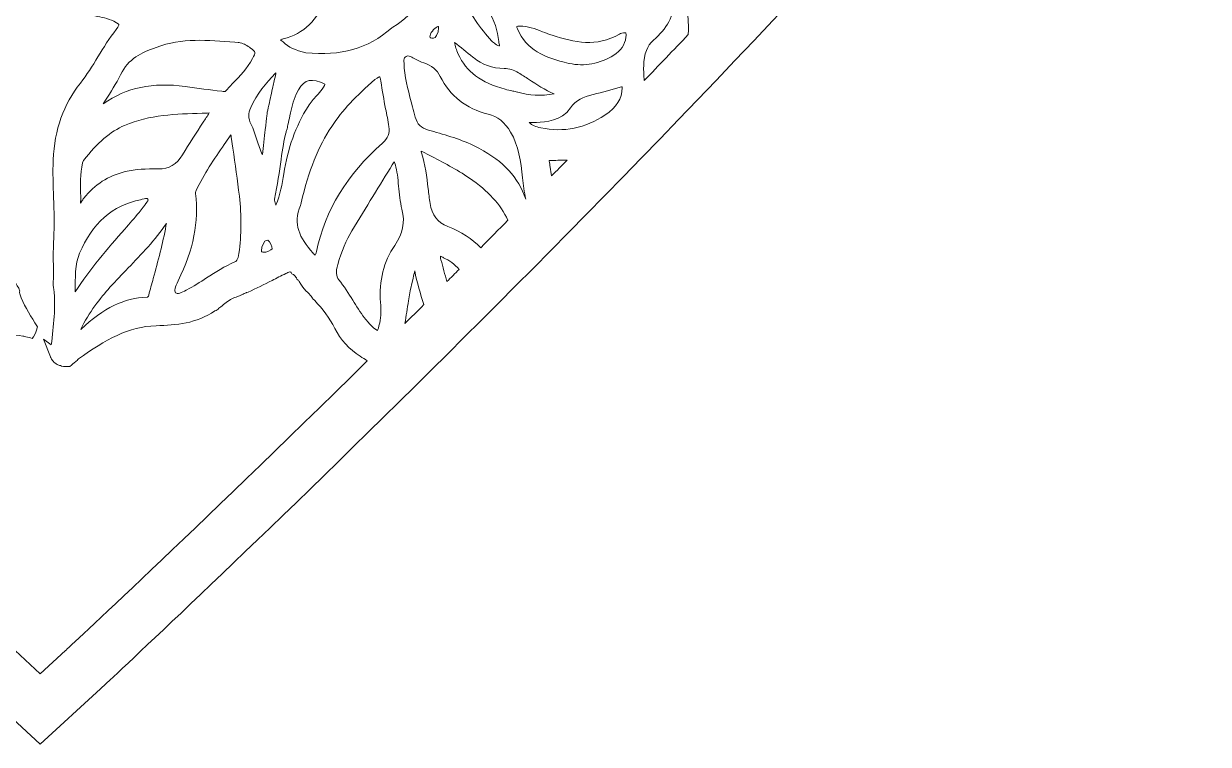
# Model space of a CAD drawing. Extents: x 16 to 8959, y -909 to -91.
# Drawn here: x 1637.6 to 2095.1, y -908.2 to -629.8 of the extents above; entities that cross this region are included whole.
import ezdxf

# ---------------------------------------------------------------- set-up
doc = ezdxf.new("R2010")
doc.units = 0
doc.header["$MEASUREMENT"] = 0
doc.layers.add('Layer 1', color=7, linetype='Continuous')

msp = doc.modelspace()

# ---------------------------------------------------------------- linework, layer by layer
at = {"layer": 'Layer 1', "lineweight": 0}
for points, knots in [([(2067.48, -226.33), (2049.85, -186.9), (2022.75, -153.49), (1989.11, -129.71), (1954.04, -104.91), (1913.53, -91.8), (1871.95, -91.8), (1824.05, -91.8), (1776.03, -109.39), (1733.06, -142.66), (1700.36, -167.98), (1670.49, -202.19), (1644, -244.61), (1617.52, -202.2), (1587.66, -168), (1554.95, -142.67), (1511.98, -109.4), (1463.95, -91.81), (1416.04, -91.8), (1374.47, -91.8), (1333.96, -104.91), (1298.9, -129.69), (1265.25, -153.47), (1238.15, -186.88), (1220.52, -226.31), (1199.14, -274.13), (1192.87, -327.84), (1202.41, -381.63), (1212.97, -441.15), (1241.77, -497.53), (1288, -549.22), (1441.89, -721.22), (1618.96, -885.08), (1620.74, -886.72), (1620.74, -886.72), (1644.01, -908.2), (1644.01, -908.2), (1644.01, -908.2), (1667.28, -886.71), (1667.28, -886.71), (1669.05, -885.08), (1846.13, -721.22), (2000.01, -549.22), (2046.24, -497.54), (2075.03, -441.16), (2085.59, -381.65), (2095.12, -327.86), (2088.86, -274.15), (2067.48, -226.33)], [0, 0, 0, 0, 1, 1, 1, 2, 2, 2, 3, 3, 3, 4, 4, 4, 5, 5, 5, 6, 6, 6, 7, 7, 7, 8, 8, 8, 9, 9, 9, 10, 10, 10, 11, 11, 11, 12, 12, 12, 13, 13, 13, 14, 14, 14, 15, 15, 15, 16, 16, 16, 16]), ([(1754.1, -619.65), (1754.87, -617.25), (1756.28, -615.52), (1758.5, -614.19), (1762.46, -611.85), (1765.9, -610.27), (1769.55, -608.6), (1771.58, -607.66), (1773.69, -606.69), (1775.98, -605.55), (1776.21, -605.49), (1776.46, -605.39), (1776.73, -605.22), (1777.01, -605.04), (1777.22, -604.84), (1777.38, -604.63), (1778.06, -604.06), (1778.8, -603.38), (1779.57, -602.67), (1781.71, -600.69), (1784.96, -597.69), (1786.61, -597.81), (1789.96, -598.04), (1792.98, -596.68), (1796.04, -595.14), (1797.58, -594.36), (1799.12, -593.53), (1800.6, -592.73), (1801.08, -592.48), (1801.55, -592.22), (1802.03, -591.97), (1801.58, -593.08), (1801.13, -594.2), (1800.68, -595.32), (1799.82, -597.44), (1798.96, -599.56), (1798.14, -601.7), (1797.47, -603.45), (1796.83, -605.23), (1796.19, -607), (1792.67, -616.83), (1789.34, -626.11), (1780.21, -631.14), (1779.89, -631.32), (1779.67, -631.54), (1779.61, -631.61), (1770.55, -639.47), (1760.05, -642.48), (1746.55, -641.07), (1742.53, -640.14), (1739.91, -638.89), (1737.8, -636.91), (1737.58, -636.7), (1737.33, -636.51), (1737.07, -636.32), (1736.97, -636.24), (1736.84, -636.14), (1736.73, -636.06), (1737.01, -635.91), (1737.57, -635.77), (1737.84, -635.71), (1745.79, -633.82), (1751.26, -628.42), (1754.1, -619.65)], [0, 0, 0, 0, 1, 1, 1, 2, 2, 2, 3, 3, 3, 4, 4, 4, 5, 5, 5, 6, 6, 6, 7, 7, 7, 8, 8, 8, 9, 9, 9, 10, 10, 10, 11, 11, 11, 12, 12, 12, 13, 13, 13, 14, 14, 14, 15, 15, 15, 16, 16, 16, 17, 17, 17, 18, 18, 18, 19, 19, 19, 20, 20, 20, 21, 21, 21, 21]), ([(1816.91, -624.55), (1819.54, -628.25), (1820.48, -632.78), (1821.05, -636.72), (1821.1, -637.03), (1821.17, -637.34), (1821.24, -637.67), (1821.28, -637.88), (1821.35, -638.2), (1821.38, -638.43), (1821.06, -638.44), (1820.46, -638.09), (1819.74, -637.64), (1819.32, -637.38), (1818.87, -636.99), (1818.32, -636.43), (1813.89, -631.85), (1810.11, -626.12), (1806.79, -618.91), (1805.4, -615.89), (1804.79, -612.78), (1805.16, -610.63), (1805.93, -606.54), (1807.17, -605.25), (1809.47, -604.05), (1810.73, -603.4), (1811.48, -603.32), (1811.83, -603.4), (1811.91, -603.41), (1811.97, -603.44), (1812.01, -603.47), (1812.22, -603.62), (1812.54, -604.35), (1812.43, -606.1), (1811.96, -613.6), (1813.42, -619.63), (1816.91, -624.55)], [0, 0, 0, 0, 1, 1, 1, 2, 2, 2, 3, 3, 3, 4, 4, 4, 5, 5, 5, 6, 6, 6, 7, 7, 7, 8, 8, 8, 9, 9, 9, 10, 10, 10, 11, 11, 11, 12, 12, 12, 12]), ([(1653.71, -872.02), (1653.71, -872.02), (1644.01, -880.98), (1644.01, -880.98), (1644.01, -880.98), (1634.3, -872.02), (1634.3, -872.02), (1633.62, -871.4), (1607.22, -846.97), (1566.24, -807.39), (1566.3, -807.35), (1566.35, -807.32), (1566.41, -807.28), (1566.68, -807.09), (1566.96, -806.96), (1567.26, -806.88), (1567.26, -806.88), (1568.04, -806.68), (1568.04, -806.68), (1568.04, -806.68), (1568.03, -805.88), (1568.03, -805.88), (1568.02, -803.91), (1567.94, -802.1), (1567.8, -800.35), (1567.79, -800.18), (1567.81, -800.01), (1567.86, -799.83), (1567.86, -799.83), (1567.92, -799.6), (1567.92, -799.6), (1567.92, -799.6), (1567.88, -799.37), (1567.88, -799.37), (1567.81, -799), (1567.87, -798.55), (1567.96, -798.04), (1568.7, -793.55), (1570.25, -789.86), (1572.69, -786.73), (1574.04, -784.98), (1575.39, -783.08), (1576.82, -780.91), (1578.51, -778.34), (1579.49, -775.58), (1579.73, -772.72), (1579.95, -770.1), (1580.54, -767.49), (1581.51, -764.97), (1581.63, -764.64), (1581.77, -764.38), (1581.92, -764.21), (1581.92, -764.21), (1582.04, -764.07), (1582.04, -764.07), (1582.04, -764.07), (1582.11, -763.9), (1582.11, -763.9), (1582.31, -763.37), (1582.43, -762.84), (1582.55, -762.33), (1582.59, -762.17), (1582.63, -762), (1582.68, -761.83), (1582.83, -761.24), (1583.04, -760.68), (1583.32, -760.11), (1583.32, -760.11), (1583.51, -759.74), (1583.51, -759.74), (1583.51, -759.74), (1583.38, -759.34), (1583.38, -759.34), (1583.38, -759.34), (1583.29, -758.42), (1583.29, -758.42), (1583.32, -757.92), (1583.45, -757.46), (1583.7, -757.04), (1583.7, -757.04), (1584.29, -756.33), (1584.29, -756.33), (1584.66, -756), (1585.08, -755.79), (1585.56, -755.67), (1585.56, -755.67), (1586.45, -755.6), (1586.45, -755.6), (1586.66, -755.6), (1586.85, -755.64), (1587.05, -755.71), (1587.05, -755.71), (1587.39, -755.82), (1587.39, -755.82), (1587.39, -755.82), (1587.72, -755.71), (1587.72, -755.71), (1588.89, -755.31), (1590.31, -755.21), (1591.59, -755.43), (1592.19, -755.53), (1592.78, -755.7), (1593.32, -755.93), (1593.32, -755.93), (1593.54, -756.03), (1593.54, -756.03), (1593.54, -756.03), (1594.18, -755.99), (1594.18, -755.99), (1594.54, -755.97), (1594.9, -755.95), (1595.26, -755.93), (1595.65, -755.9), (1595.96, -755.94), (1596.18, -756.04), (1596.18, -756.04), (1596.47, -756.18), (1596.47, -756.18), (1596.47, -756.18), (1596.79, -756.12), (1596.79, -756.12), (1598.69, -755.79), (1600.58, -755.88), (1602.56, -756.39), (1602.56, -756.39), (1603.2, -756.55), (1603.2, -756.55), (1603.2, -756.55), (1603.61, -756.03), (1603.61, -756.03), (1603.62, -756.03), (1603.63, -756.02), (1603.63, -756.01), (1603.7, -755.98), (1603.8, -755.95), (1603.81, -755.94), (1608.9, -756.46), (1613.27, -754.6), (1617.67, -752.48), (1623.59, -749.62), (1629.78, -749.62), (1637.24, -750.5), (1637.28, -750.51), (1637.31, -750.52), (1637.35, -750.53), (1637.42, -750.55), (1637.49, -750.56), (1637.55, -750.58), (1637.55, -750.58), (1637.64, -750.6), (1637.64, -750.6), (1638.71, -750.81), (1639.57, -750.98), (1640.17, -751.17), (1640.17, -751.17), (1640.91, -751.4), (1640.91, -751.4), (1640.91, -751.4), (1641.33, -750.76), (1641.33, -750.76), (1642.07, -749.63), (1642.57, -748.48), (1642.8, -747.32), (1642.8, -747.32), (1642.88, -746.92), (1642.88, -746.92), (1642.88, -746.92), (1641.94, -745.42), (1641.94, -745.42), (1639.6, -741.7), (1637.39, -738.18), (1636.12, -734.24), (1635.94, -733.67), (1635.99, -733.47), (1636, -733.46), (1636, -733.46), (1636.1, -733.13), (1636.1, -733.13), (1636.1, -733.13), (1635.98, -732.81), (1635.98, -732.81), (1635.91, -732.62), (1635.85, -732.42), (1635.79, -732.22), (1635.79, -732.22), (1635.69, -732.01), (1635.69, -732.01), (1634.91, -730.69), (1634.26, -729.51), (1633.7, -728.41), (1633.29, -727.6), (1632.9, -726.73), (1632.51, -725.76), (1632.51, -725.76), (1632.43, -725.55), (1632.43, -725.55), (1632.43, -725.55), (1632.27, -725.4), (1632.27, -725.4), (1632.11, -725.24), (1631.97, -724.96), (1631.82, -724.67), (1631.76, -724.56), (1631.71, -724.45), (1631.65, -724.34), (1630.23, -721.73), (1629.09, -718.92), (1627.98, -716.19), (1626.97, -713.71), (1625.93, -711.15), (1624.67, -708.7), (1621.68, -702.87), (1617.55, -698.91), (1612.06, -696.59), (1609.95, -695.7), (1607.91, -694.49), (1605.95, -693.33), (1603.94, -692.13), (1601.85, -690.89), (1599.62, -689.94), (1598.82, -689.61), (1598.57, -689.33), (1598.54, -689.22), (1598.53, -689.18), (1598.48, -688.84), (1599.34, -687.83), (1600.37, -686.62), (1601.63, -685.67), (1602.96, -684.67), (1603.66, -684.14), (1604.38, -683.59), (1605.05, -683.03), (1605.41, -682.73), (1605.79, -682.45), (1606.16, -682.17), (1607.04, -681.51), (1607.94, -680.83), (1608.74, -680.03), (1609.3, -679.47), (1609.89, -679.11), (1610.55, -678.94), (1610.55, -678.94), (1611, -678.82), (1611, -678.82), (1611, -678.82), (1611.2, -678.4), (1611.2, -678.4), (1611.54, -677.72), (1611.89, -677.06), (1612.24, -676.39), (1613.01, -674.93), (1613.8, -673.42), (1614.41, -671.81), (1615.38, -669.25), (1615.84, -666.58), (1615.86, -663.39), (1615.88, -661.45), (1615.73, -659.33), (1615.43, -656.93), (1615.43, -656.93), (1615.39, -656.65), (1615.39, -656.65), (1615.39, -656.65), (1615.21, -656.42), (1615.21, -656.42), (1615.1, -656.29), (1615.02, -656.15), (1614.97, -656.01), (1614.43, -654.58), (1613.63, -652.81), (1612.22, -651.62), (1613.57, -649.36), (1615.08, -647.18), (1616.77, -645.16), (1617.81, -643.91), (1620.57, -640.59), (1618.96, -636.76), (1618.16, -634.87), (1616.64, -633.86), (1615.78, -633.29), (1615.78, -633.29), (1606.28, -626.52), (1606.28, -626.52), (1606.5, -626.45), (1606.72, -626.38), (1606.95, -626.31), (1607.24, -626.23), (1607.53, -626.14), (1607.82, -626.04), (1613.99, -623.8), (1618.26, -621.18), (1621.63, -617.58), (1621.74, -617.86), (1621.84, -618.14), (1621.97, -618.41), (1622.15, -618.77), (1622.38, -619.05), (1622.65, -619.27), (1623.35, -619.83), (1624.31, -619.97), (1625.27, -620.01), (1626.79, -620.08), (1628.13, -619.88), (1629.64, -619.36), (1630.88, -618.92), (1632.53, -616.97), (1633.18, -616.15), (1634.23, -614.83), (1635.42, -613.33), (1636.96, -612.33), (1637.02, -612.29), (1637.09, -612.26), (1637.15, -612.22), (1638.81, -614.23), (1640.65, -616.12), (1642.79, -618.18), (1645.7, -620.99), (1648.4, -622.7), (1651.05, -623.41), (1651.98, -623.66), (1652.76, -623.91), (1653.52, -624.22), (1655.22, -624.82), (1656.96, -625.16), (1658.65, -625.49), (1659.39, -625.63), (1660.12, -625.77), (1660.79, -625.92), (1662.2, -626.29), (1663.63, -626.57), (1665.02, -626.83), (1667.63, -627.34), (1670.1, -627.81), (1672.39, -628.88), (1674.2, -629.73), (1674.36, -630.25), (1674.36, -630.25), (1674.36, -630.26), (1674.37, -630.75), (1673.33, -632.06), (1670.66, -635.41), (1668.43, -639.08), (1666.26, -642.63), (1664.07, -646.24), (1661.99, -649.65), (1659.49, -652.78), (1652.94, -660.99), (1649.5, -670.7), (1648.99, -682.46), (1648.78, -687.39), (1648.96, -692.32), (1649.13, -697.09), (1649.32, -702.31), (1649.52, -707.7), (1649.18, -712.98), (1649.17, -713.21), (1649.16, -713.45), (1649.15, -713.69), (1649.15, -713.69), (1649.14, -714.14), (1649.14, -714.14), (1649.14, -714.36), (1649.14, -714.59), (1649.14, -714.81), (1649.14, -714.81), (1649.11, -715.42), (1649.11, -715.42), (1649.04, -717.4), (1648.96, -719.45), (1649.03, -721.52), (1649.13, -724.61), (1649.19, -727.63), (1648.95, -730.59), (1648.95, -730.59), (1648.91, -731.04), (1648.91, -731.04), (1648.91, -731.04), (1649.04, -731.46), (1649.04, -731.46), (1649.12, -731.71), (1649.19, -732.03), (1649.22, -732.41), (1649.96, -739.39), (1649.16, -746.48), (1648.25, -753.95), (1648.25, -753.95), (1645.23, -751.74), (1645.23, -751.74), (1645.23, -751.74), (1647.93, -758.51), (1647.93, -758.51), (1647.98, -758.63), (1648.03, -758.75), (1648.06, -758.82), (1648.16, -759.03), (1648.26, -759.24), (1648.37, -759.44), (1648.37, -759.44), (1648.89, -760.11), (1648.89, -760.11), (1648.95, -760.17), (1649.02, -760.24), (1649.08, -760.31), (1649.08, -760.31), (1649.19, -760.53), (1649.19, -760.53), (1649.19, -760.53), (1649.79, -760.95), (1649.79, -760.95), (1649.91, -761.04), (1650.04, -761.13), (1650.16, -761.22), (1650.16, -761.22), (1650.55, -761.55), (1650.55, -761.55), (1650.55, -761.55), (1651.42, -761.81), (1651.42, -761.81), (1651.7, -761.89), (1651.97, -761.98), (1652.25, -762.07), (1652.25, -762.07), (1652.34, -762.1), (1652.34, -762.1), (1652.34, -762.1), (1652.97, -762.2), (1652.97, -762.2), (1653.1, -762.21), (1653.23, -762.22), (1653.44, -762.23), (1653.85, -762.23), (1654.31, -762.23), (1654.78, -762.23), (1654.78, -762.23), (1655.47, -762.23), (1655.47, -762.23), (1655.47, -762.23), (1656.03, -761.73), (1656.03, -761.73), (1656.67, -761.16), (1657.42, -760.51), (1658.31, -759.75), (1658.31, -759.75), (1658.39, -759.69), (1658.39, -759.69), (1658.49, -759.61), (1658.58, -759.52), (1658.67, -759.43), (1658.71, -759.39), (1658.75, -759.35), (1658.78, -759.33), (1669.12, -751.86), (1678.16, -746.82), (1688.71, -746.53), (1696.59, -746.3), (1704.26, -745.69), (1711.43, -740.72), (1711.45, -740.71), (1711.48, -740.71), (1711.5, -740.7), (1711.5, -740.7), (1711.94, -740.62), (1711.94, -740.62), (1711.94, -740.62), (1712.31, -740.33), (1712.31, -740.33), (1712.76, -739.96), (1713.22, -739.59), (1713.68, -739.21), (1715.08, -738.06), (1716.53, -736.87), (1717.97, -736.11), (1718.65, -735.76), (1719.39, -735.52), (1720.18, -735.27), (1720.42, -735.18), (1720.67, -735.1), (1720.92, -735.02), (1720.92, -735.02), (1721.25, -734.87), (1721.25, -734.87), (1721.43, -734.77), (1721.61, -734.67), (1721.77, -734.58), (1721.77, -734.58), (1721.88, -734.52), (1721.88, -734.52), (1722.48, -734.21), (1723.05, -733.91), (1723.55, -733.76), (1723.61, -733.75), (1723.68, -733.73), (1723.74, -733.72), (1723.74, -733.72), (1724.29, -733.55), (1724.29, -733.55), (1727.39, -732.09), (1730.49, -730.52), (1733.5, -729.01), (1735.26, -728.12), (1737.03, -727.23), (1738.8, -726.35), (1739.31, -726.1), (1739.91, -725.9), (1740.39, -725.75), (1740.43, -725.73), (1740.47, -725.72), (1740.5, -725.71), (1740.72, -725.79), (1740.85, -725.89), (1740.9, -725.97), (1740.9, -725.97), (1741.17, -726.42), (1741.17, -726.42), (1741.17, -726.42), (1741.61, -726.66), (1741.61, -726.66), (1741.7, -726.71), (1741.8, -726.76), (1741.87, -726.81), (1742.35, -727.14), (1742.71, -727.57), (1742.94, -728.04), (1742.94, -728.04), (1743.1, -728.51), (1743.1, -728.51), (1743.1, -728.51), (1743.44, -728.84), (1743.44, -728.84), (1743.69, -729.07), (1743.89, -729.31), (1744.19, -729.76), (1744.51, -730.22), (1744.81, -730.71), (1745.11, -731.25), (1745.11, -731.25), (1745.76, -732.14), (1745.76, -732.14), (1745.93, -732.34), (1746.08, -732.52), (1746.12, -732.55), (1746.35, -732.8), (1746.6, -733.02), (1746.84, -733.25), (1746.84, -733.25), (1747.04, -733.44), (1747.04, -733.44), (1747.63, -733.99), (1748.18, -734.51), (1748.62, -735.09), (1748.81, -735.35), (1749, -735.62), (1749.16, -735.89), (1749.16, -735.89), (1749.32, -736.17), (1749.32, -736.17), (1749.32, -736.17), (1749.56, -736.37), (1749.56, -736.37), (1749.7, -736.49), (1749.84, -736.62), (1749.99, -736.77), (1753.07, -739.98), (1755.67, -743.61), (1757.73, -747.57), (1760, -751.96), (1763.31, -755.57), (1767.54, -758.3), (1768.48, -758.9), (1769.39, -759.47), (1770.29, -760.02), (1702.72, -826.69), (1654.63, -871.18), (1653.71, -872.02)], [0, 0, 0, 0, 1, 1, 1, 2, 2, 2, 3, 3, 3, 4, 4, 4, 5, 5, 5, 6, 6, 6, 7, 7, 7, 8, 8, 8, 9, 9, 9, 10, 10, 10, 11, 11, 11, 12, 12, 12, 13, 13, 13, 14, 14, 14, 15, 15, 15, 16, 16, 16, 17, 17, 17, 18, 18, 18, 19, 19, 19, 20, 20, 20, 21, 21, 21, 22, 22, 22, 23, 23, 23, 24, 24, 24, 25, 25, 25, 26, 26, 26, 27, 27, 27, 28, 28, 28, 29, 29, 29, 30, 30, 30, 31, 31, 31, 32, 32, 32, 33, 33, 33, 34, 34, 34, 35, 35, 35, 36, 36, 36, 37, 37, 37, 38, 38, 38, 39, 39, 39, 40, 40, 40, 41, 41, 41, 42, 42, 42, 43, 43, 43, 44, 44, 44, 45, 45, 45, 46, 46, 46, 47, 47, 47, 48, 48, 48, 49, 49, 49, 50, 50, 50, 51, 51, 51, 52, 52, 52, 53, 53, 53, 54, 54, 54, 55, 55, 55, 56, 56, 56, 57, 57, 57, 58, 58, 58, 59, 59, 59, 60, 60, 60, 61, 61, 61, 62, 62, 62, 63, 63, 63, 64, 64, 64, 65, 65, 65, 66, 66, 66, 67, 67, 67, 68, 68, 68, 69, 69, 69, 70, 70, 70, 71, 71, 71, 72, 72, 72, 73, 73, 73, 74, 74, 74, 75, 75, 75, 76, 76, 76, 77, 77, 77, 78, 78, 78, 79, 79, 79, 80, 80, 80, 81, 81, 81, 82, 82, 82, 83, 83, 83, 84, 84, 84, 85, 85, 85, 86, 86, 86, 87, 87, 87, 88, 88, 88, 89, 89, 89, 90, 90, 90, 91, 91, 91, 92, 92, 92, 93, 93, 93, 94, 94, 94, 95, 95, 95, 96, 96, 96, 97, 97, 97, 98, 98, 98, 99, 99, 99, 100, 100, 100, 101, 101, 101, 102, 102, 102, 103, 103, 103, 104, 104, 104, 105, 105, 105, 106, 106, 106, 107, 107, 107, 108, 108, 108, 109, 109, 109, 110, 110, 110, 111, 111, 111, 112, 112, 112, 113, 113, 113, 114, 114, 114, 115, 115, 115, 116, 116, 116, 117, 117, 117, 118, 118, 118, 119, 119, 119, 120, 120, 120, 121, 121, 121, 122, 122, 122, 123, 123, 123, 124, 124, 124, 125, 125, 125, 126, 126, 126, 127, 127, 127, 128, 128, 128, 129, 129, 129, 130, 130, 130, 131, 131, 131, 132, 132, 132, 133, 133, 133, 134, 134, 134, 135, 135, 135, 136, 136, 136, 137, 137, 137, 138, 138, 138, 139, 139, 139, 140, 140, 140, 141, 141, 141, 142, 142, 142, 143, 143, 143, 144, 144, 144, 145, 145, 145, 146, 146, 146, 147, 147, 147, 148, 148, 148, 149, 149, 149, 150, 150, 150, 151, 151, 151, 152, 152, 152, 153, 153, 153, 154, 154, 154, 155, 155, 155, 156, 156, 156, 157, 157, 157, 158, 158, 158, 159, 159, 159, 160, 160, 160, 161, 161, 161, 162, 162, 162, 163, 163, 163, 164, 164, 164, 165, 165, 165, 166, 166, 166, 167, 167, 167, 168, 168, 168, 169, 169, 169, 170, 170, 170, 171, 171, 171, 172, 172, 172, 173, 173, 173, 174, 174, 174, 175, 175, 175, 176, 176, 176, 177, 177, 177, 178, 178, 178, 179, 179, 179, 180, 180, 180, 181, 181, 181, 182, 182, 182, 183, 183, 183, 184, 184, 184, 185, 185, 185, 186, 186, 186, 187, 187, 187, 188, 188, 188, 189, 189, 189, 190, 190, 190, 191, 191, 191, 191]), ([(1877.25, -651.81), (1877.1, -649.92), (1876.99, -648.09), (1877.05, -646.26), (1877.22, -641.42), (1878.38, -638.33), (1880.83, -636.23), (1885.92, -631.87), (1888.68, -626.73), (1889.28, -620.51), (1889.28, -620.51), (1889.67, -618.74), (1889.67, -618.74), (1889.93, -617.57), (1890.19, -616.36), (1890.47, -615.17), (1893.49, -621.84), (1894.7, -627.77), (1894.28, -633.74), (1894.27, -633.86), (1894.25, -633.97), (1894.24, -634.08), (1888.55, -640.05), (1882.89, -645.96), (1877.25, -651.81)], [0, 0, 0, 0, 1, 1, 1, 2, 2, 2, 3, 3, 3, 4, 4, 4, 5, 5, 5, 6, 6, 6, 7, 7, 7, 8, 8, 8, 8]), ([(1797.74, -631.9), (1797.71, -632.23), (1797.68, -632.59), (1797.68, -632.96), (1796.81, -635.46), (1796.15, -635.58), (1795.21, -635.46), (1794.76, -635.4), (1794.57, -635.27), (1794.52, -635.2), (1794.48, -635.14), (1794.43, -634.89), (1794.53, -634.39), (1794.81, -632.96), (1796.9, -630.96), (1797.6, -630.93), (1797.68, -630.95), (1797.74, -630.97), (1797.78, -630.99), (1797.79, -631.21), (1797.76, -631.61), (1797.74, -631.9)], [0, 0, 0, 0, 1, 1, 1, 2, 2, 2, 3, 3, 3, 4, 4, 4, 5, 5, 5, 6, 6, 6, 7, 7, 7, 7]), ([(1865.49, -642.01), (1860.14, -645.35), (1854.04, -646.48), (1848.32, -645.19), (1848.29, -645.18), (1848.25, -645.17), (1848.22, -645.17), (1848.22, -645.17), (1848.19, -645.16), (1848.19, -645.16), (1843.25, -644.11), (1839.48, -642.74), (1835.93, -640.72), (1832.63, -638.85), (1830, -635.8), (1828.33, -631.88), (1828.14, -631.45), (1828.05, -631.15), (1828.01, -630.96), (1828.23, -630.89), (1828.62, -630.82), (1829.25, -630.8), (1832.26, -630.7), (1835.03, -631.78), (1837.95, -632.94), (1839.15, -633.41), (1840.4, -633.9), (1841.66, -634.3), (1850.31, -637.07), (1858.81, -639.12), (1867.65, -633.84), (1867.92, -633.68), (1868.36, -633.57), (1868.66, -633.5), (1869.67, -633.28), (1870.08, -633.44), (1870.13, -633.49), (1870.18, -633.54), (1870.34, -633.97), (1870.18, -635.08), (1869.77, -638.03), (1868.24, -640.29), (1865.49, -642.01)], [0, 0, 0, 0, 1, 1, 1, 2, 2, 2, 3, 3, 3, 4, 4, 4, 5, 5, 5, 6, 6, 6, 7, 7, 7, 8, 8, 8, 9, 9, 9, 10, 10, 10, 11, 11, 11, 12, 12, 12, 13, 13, 13, 14, 14, 14, 14]), ([(1718.17, -653.13), (1717.3, -654.05), (1716.43, -654.97), (1715.57, -655.9), (1715.4, -656.1), (1714.86, -656.05), (1714.07, -655.95), (1709.57, -655.39), (1704.77, -654.78), (1700.01, -654.12), (1687.41, -652.38), (1677.27, -654.48), (1668.34, -660.74), (1668.62, -660.29), (1668.9, -659.86), (1669.18, -659.42), (1671.19, -656.27), (1673.27, -653.02), (1674.97, -649.55), (1678.05, -643.29), (1683.02, -641.06), (1688.72, -638.99), (1698.79, -635.32), (1708.68, -636.14), (1719.14, -637.01), (1719.14, -637.01), (1720.48, -637.12), (1720.48, -637.12), (1720.74, -637.14), (1721, -637.18), (1721.25, -637.24), (1722.67, -637.56), (1724, -638.39), (1725.24, -639.26), (1727.22, -640.65), (1727.28, -640.95), (1725.99, -643.31), (1723.96, -647.02), (1721.15, -649.99), (1718.17, -653.13)], [0, 0, 0, 0, 1, 1, 1, 2, 2, 2, 3, 3, 3, 4, 4, 4, 5, 5, 5, 6, 6, 6, 7, 7, 7, 8, 8, 8, 9, 9, 9, 10, 10, 10, 11, 11, 11, 12, 12, 12, 13, 13, 13, 13]), ([(1828.43, -656.29), (1828.43, -656.29), (1828.3, -656.26), (1828.3, -656.26), (1827.66, -656.12), (1827.07, -655.99), (1826.51, -655.87), (1825.41, -655.63), (1824.46, -655.43), (1823.53, -655.18), (1814.17, -652.63), (1808.59, -648.43), (1805.43, -641.56), (1804.69, -639.95), (1804.16, -638.56), (1804.03, -637.1), (1806.37, -638.97), (1808.69, -640.86), (1811.01, -642.74), (1811.01, -642.74), (1811.27, -642.96), (1811.27, -642.96), (1814.62, -645.68), (1818.6, -647.1), (1823.13, -647.16), (1825.14, -647.19), (1826.9, -647.71), (1828.68, -648.8), (1830, -649.6), (1831.32, -650.47), (1832.61, -651.32), (1835.71, -653.35), (1838.92, -655.46), (1842.45, -656.98), (1837.49, -657.84), (1832.65, -657.61), (1828.43, -656.29)], [0, 0, 0, 0, 1, 1, 1, 2, 2, 2, 3, 3, 3, 4, 4, 4, 5, 5, 5, 6, 6, 6, 7, 7, 7, 8, 8, 8, 9, 9, 9, 10, 10, 10, 11, 11, 11, 12, 12, 12, 12]), ([(1785.25, -642.49), (1785.66, -642.24), (1786.27, -642.26), (1786.97, -642.56), (1787.6, -642.82), (1788.23, -643.16), (1788.89, -643.52), (1789.89, -644.06), (1790.92, -644.63), (1792.08, -644.99), (1795.08, -645.92), (1797.23, -647.67), (1798.49, -650.19), (1802.33, -657.86), (1808.38, -662.63), (1816.98, -664.78), (1820.63, -665.69), (1823.38, -667.89), (1825.65, -671.72), (1828.79, -676.99), (1829.51, -683.01), (1830.27, -689.38), (1830.6, -692.09), (1830.93, -694.89), (1831.47, -697.62), (1828.61, -689.17), (1823.04, -683.1), (1813.44, -677.95), (1807.83, -674.94), (1801.79, -673.19), (1795.94, -671.5), (1795.94, -671.5), (1793.97, -670.93), (1793.97, -670.93), (1790.98, -670.06), (1789.59, -668.69), (1788.85, -665.89), (1788.51, -664.58), (1788.15, -663.28), (1787.79, -661.98), (1786.38, -656.9), (1785.06, -652.1), (1784.6, -646.97), (1784.53, -646.1), (1784.49, -645.22), (1784.46, -644.44), (1784.46, -644.24), (1784.45, -644.05), (1784.44, -643.88), (1784.57, -643.36), (1784.81, -642.77), (1785.25, -642.49)], [0, 0, 0, 0, 1, 1, 1, 2, 2, 2, 3, 3, 3, 4, 4, 4, 5, 5, 5, 6, 6, 6, 7, 7, 7, 8, 8, 8, 9, 9, 9, 10, 10, 10, 11, 11, 11, 12, 12, 12, 13, 13, 13, 14, 14, 14, 15, 15, 15, 16, 16, 16, 17, 17, 17, 17]), ([(1733.45, -655.93), (1733.23, -657.11), (1732.96, -658.27), (1732.7, -659.4), (1732.39, -660.71), (1732.09, -661.96), (1731.89, -663.24), (1731.6, -664.09), (1731.4, -665.79), (1730.87, -670.9), (1730.6, -673.49), (1730.17, -677.61), (1729.76, -680.35), (1728.86, -678.65), (1728.28, -676.73), (1727.66, -674.71), (1727.03, -672.64), (1726.38, -670.5), (1725.34, -668.5), (1724.28, -666.47), (1724.27, -664.6), (1725.28, -662.24), (1727.56, -656.98), (1731.34, -652.7), (1734.71, -649.09), (1734.84, -648.95), (1734.93, -648.88), (1734.99, -648.85), (1734.99, -648.93), (1734.98, -649.05), (1734.94, -649.22), (1734.57, -651.01), (1734.16, -652.8), (1733.82, -654.29), (1733.82, -654.29), (1733.45, -655.93), (1733.45, -655.93)], [0, 0, 0, 0, 1, 1, 1, 2, 2, 2, 3, 3, 3, 4, 4, 4, 5, 5, 5, 6, 6, 6, 7, 7, 7, 8, 8, 8, 9, 9, 9, 10, 10, 10, 11, 11, 11, 12, 12, 12, 12]), ([(1734.45, -697.57), (1735.6, -692.14), (1736.35, -686.94), (1737, -682.35), (1737.61, -678.15), (1738.13, -674.51), (1738.78, -672.1), (1738.97, -671.67), (1739.09, -671.23), (1739.17, -670.84), (1739.34, -670.32), (1739.5, -669.63), (1739.64, -668.87), (1739.91, -667.73), (1740.16, -666.58), (1740.4, -665.43), (1741.03, -662.48), (1741.62, -659.69), (1742.81, -657.1), (1745.21, -651.91), (1747.49, -650.78), (1752.23, -652.45), (1753.61, -652.94), (1753.93, -653.3), (1753.92, -653.3), (1753.91, -653.38), (1753.83, -653.88), (1752.89, -655.15), (1752.25, -656.02), (1751.51, -656.83), (1750.72, -657.68), (1749.59, -658.92), (1748.41, -660.21), (1747.41, -661.81), (1742.64, -669.48), (1739.58, -678.01), (1738.06, -687.9), (1737.49, -691.61), (1736.69, -695.93), (1735.02, -699.99), (1734.97, -699.86), (1734.93, -699.73), (1734.89, -699.6), (1734.64, -698.86), (1734.35, -698.02), (1734.45, -697.57)], [0, 0, 0, 0, 1, 1, 1, 2, 2, 2, 3, 3, 3, 4, 4, 4, 5, 5, 5, 6, 6, 6, 7, 7, 7, 8, 8, 8, 9, 9, 9, 10, 10, 10, 11, 11, 11, 12, 12, 12, 13, 13, 13, 14, 14, 14, 15, 15, 15, 15]), ([(1744.45, -700.08), (1744.61, -699.7), (1744.67, -699.35), (1744.71, -699.13), (1744.71, -699.13), (1744.73, -699.03), (1744.73, -699.03), (1747.65, -686.62), (1751.41, -677.24), (1756.56, -669.51), (1760.64, -663.39), (1765.95, -657.65), (1773.27, -651.45), (1774.51, -650.4), (1775.04, -650.38), (1775.05, -650.36), (1775.08, -650.39), (1775.38, -650.74), (1775.55, -652.07), (1776.01, -655.68), (1776.71, -659.25), (1777.38, -662.69), (1777.82, -664.96), (1778.28, -667.3), (1778.66, -669.61), (1779.09, -672.19), (1778.35, -674.04), (1776.12, -676.01), (1762.48, -688.02), (1754.14, -701.71), (1750.62, -717.86), (1750.47, -718.55), (1750.32, -719), (1750.22, -719.27), (1750.01, -719.11), (1749.7, -718.83), (1749.28, -718.36), (1744.09, -712.45), (1741.47, -707.34), (1744.45, -700.08)], [0, 0, 0, 0, 1, 1, 1, 2, 2, 2, 3, 3, 3, 4, 4, 4, 5, 5, 5, 6, 6, 6, 7, 7, 7, 8, 8, 8, 9, 9, 9, 10, 10, 10, 11, 11, 11, 12, 12, 12, 13, 13, 13, 13]), ([(1833.97, -668.03), (1834.51, -668.03), (1835.05, -668.03), (1835.59, -668), (1839.39, -667.8), (1845.12, -667.5), (1848.76, -662.41), (1850.91, -659.39), (1853.6, -658.22), (1857.51, -657.22), (1861.22, -656.27), (1864.85, -655.33), (1868.42, -654.29), (1868.53, -654.26), (1868.62, -654.24), (1868.7, -654.22), (1868.7, -654.31), (1868.71, -654.42), (1868.7, -654.55), (1868.68, -658.88), (1866.71, -662.04), (1862.1, -665.14), (1854.48, -670.25), (1846.14, -671.9), (1837.28, -670.05), (1835.43, -669.69), (1833.99, -669.03), (1832.86, -668.04), (1833.23, -668.03), (1833.6, -668.03), (1833.97, -668.03)], [0, 0, 0, 0, 1, 1, 1, 2, 2, 2, 3, 3, 3, 4, 4, 4, 5, 5, 5, 6, 6, 6, 7, 7, 7, 8, 8, 8, 9, 9, 9, 10, 10, 10, 10]), ([(1689.59, -685.95), (1684.85, -685.88), (1680.87, -686.03), (1676.83, -687), (1670.34, -688.54), (1664.96, -691.99), (1660.82, -697.25), (1660.53, -697.63), (1660.28, -698.02), (1660.04, -698.4), (1659.9, -698.63), (1659.69, -698.96), (1659.52, -699.19), (1659.53, -698.93), (1659.55, -698.61), (1659.57, -698.38), (1659.62, -697.85), (1659.68, -697.26), (1659.64, -696.66), (1659.33, -692.06), (1659.53, -688.01), (1660.3, -683.58), (1660.48, -683.05), (1660.64, -682.79), (1660.73, -682.68), (1666.05, -675.79), (1671.09, -671.49), (1676.58, -669.13), (1686.22, -665), (1696.52, -664.71), (1706.48, -664.42), (1707.41, -664.4), (1708.34, -664.37), (1709.27, -664.34), (1708.49, -665.54), (1707.7, -666.74), (1706.92, -667.94), (1704.27, -671.99), (1701.52, -676.19), (1698.97, -680.44), (1696.63, -684.31), (1693.74, -686.01), (1689.59, -685.95)], [0, 0, 0, 0, 1, 1, 1, 2, 2, 2, 3, 3, 3, 4, 4, 4, 5, 5, 5, 6, 6, 6, 7, 7, 7, 8, 8, 8, 9, 9, 9, 10, 10, 10, 11, 11, 11, 12, 12, 12, 13, 13, 13, 14, 14, 14, 14]), ([(1697.28, -729.17), (1703.19, -717.01), (1705.31, -706.31), (1703.94, -695.47), (1703.91, -695.24), (1704, -694.74), (1704.21, -694.3), (1707.16, -687.96), (1711.17, -682.12), (1715.06, -676.47), (1715.82, -675.36), (1716.58, -674.25), (1717.34, -673.13), (1717.44, -672.99), (1717.52, -672.88), (1717.59, -672.79), (1717.66, -672.99), (1717.72, -673.27), (1717.77, -673.62), (1717.77, -673.62), (1718.4, -677.98), (1718.4, -677.98), (1719.27, -684.05), (1720.17, -690.33), (1720.88, -696.52), (1721.75, -704.03), (1721.7, -711.43), (1720.74, -718.56), (1720.43, -721.3), (1719.51, -721.69), (1719.16, -721.84), (1719.16, -721.84), (1719.16, -721.84), (1719.16, -721.84), (1715.26, -723.49), (1711.68, -725.82), (1708.22, -728.06), (1705.74, -729.67), (1703.18, -731.33), (1700.59, -732.68), (1700.59, -732.68), (1700.32, -732.82), (1700.32, -732.82), (1698.49, -733.78), (1696.93, -734.51), (1696.25, -733.78), (1695.59, -733.05), (1696.13, -731.54), (1697.28, -729.17)], [0, 0, 0, 0, 1, 1, 1, 2, 2, 2, 3, 3, 3, 4, 4, 4, 5, 5, 5, 6, 6, 6, 7, 7, 7, 8, 8, 8, 9, 9, 9, 10, 10, 10, 11, 11, 11, 12, 12, 12, 13, 13, 13, 14, 14, 14, 15, 15, 15, 16, 16, 16, 16]), ([(1814.1, -716.37), (1810.82, -712.95), (1806.59, -710.23), (1801.37, -708.18), (1797.46, -706.64), (1795.23, -703.72), (1794.55, -699.24), (1794.26, -697.39), (1794.04, -695.47), (1793.82, -693.62), (1793.27, -689.01), (1792.71, -684.24), (1791.21, -679.67), (1791.12, -679.4), (1791.1, -679.19), (1791.12, -679.06), (1791.29, -679.14), (1791.52, -679.26), (1791.69, -679.35), (1791.69, -679.35), (1794.24, -680.68), (1794.24, -680.68), (1799.44, -683.35), (1804.82, -686.11), (1809.73, -689.48), (1817.1, -694.52), (1821.71, -699.57), (1824.61, -705.77), (1821.07, -709.34), (1817.57, -712.87), (1814.1, -716.37)], [0, 0, 0, 0, 1, 1, 1, 2, 2, 2, 3, 3, 3, 4, 4, 4, 5, 5, 5, 6, 6, 6, 7, 7, 7, 8, 8, 8, 9, 9, 9, 10, 10, 10, 10]), ([(1758.86, -722.91), (1760.41, -717.64), (1762.14, -713.5), (1764.32, -709.9), (1769.8, -700.85), (1775.3, -691.91), (1779.96, -684.36), (1780.11, -684.1), (1780.26, -683.82), (1780.41, -683.54), (1780.46, -683.42), (1780.54, -683.28), (1780.61, -683.15), (1780.81, -683.43), (1781.02, -684.08), (1781.14, -684.47), (1781.46, -685.49), (1781.71, -686.69), (1781.92, -688.24), (1782.11, -689.66), (1782.25, -691.15), (1782.39, -692.58), (1782.68, -695.53), (1782.98, -698.58), (1783.69, -701.51), (1784.92, -706.56), (1784.07, -710.87), (1780.92, -715.47), (1776.61, -721.79), (1774.75, -729.2), (1775.39, -737.5), (1775.6, -740.2), (1775.73, -742.83), (1775.09, -745.41), (1774.69, -747.22), (1774.39, -748.01), (1774.21, -748.35), (1773.91, -748.21), (1773.28, -747.81), (1772.08, -746.7), (1771.18, -745.86), (1770.27, -744.82), (1769.21, -743.44), (1767.59, -741.3), (1766.1, -738.93), (1764.67, -736.64), (1763.02, -734), (1761.31, -731.28), (1759.33, -728.78), (1758.25, -727.43), (1758.1, -725.51), (1758.86, -722.91)], [0, 0, 0, 0, 1, 1, 1, 2, 2, 2, 3, 3, 3, 4, 4, 4, 5, 5, 5, 6, 6, 6, 7, 7, 7, 8, 8, 8, 9, 9, 9, 10, 10, 10, 11, 11, 11, 12, 12, 12, 13, 13, 13, 14, 14, 14, 15, 15, 15, 16, 16, 16, 17, 17, 17, 17]), ([(1841.46, -688.65), (1841.27, -687.55), (1841.1, -686.43), (1840.93, -685.27), (1840.82, -684.48), (1840.7, -683.69), (1840.58, -682.91), (1840.57, -682.83), (1840.56, -682.77), (1840.55, -682.71), (1842.77, -682.63), (1845.1, -682.56), (1847.45, -682.54), (1845.44, -684.58), (1843.45, -686.62), (1841.46, -688.65)], [0, 0, 0, 0, 1, 1, 1, 2, 2, 2, 3, 3, 3, 4, 4, 4, 5, 5, 5, 5]), ([(1657.53, -733.46), (1657.4, -727.94), (1657.44, -722.76), (1659.19, -718.54), (1663.91, -707.12), (1672.04, -699.95), (1682.7, -697.82), (1682.92, -697.77), (1683.16, -697.72), (1683.4, -697.66), (1684.4, -697.43), (1684.96, -697.35), (1685.26, -697.42), (1685.41, -697.45), (1685.5, -697.52), (1685.55, -697.63), (1685.71, -697.97), (1685.67, -698.23), (1684.52, -699.69), (1684.25, -700.04), (1683.99, -700.38), (1683.75, -700.72), (1683.23, -701.47), (1682.69, -702.17), (1682.16, -702.79), (1680.33, -704.94), (1678.47, -707.07), (1676.61, -709.19), (1669.98, -716.76), (1663.16, -724.56), (1657.53, -733.46)], [0, 0, 0, 0, 1, 1, 1, 2, 2, 2, 3, 3, 3, 4, 4, 4, 5, 5, 5, 6, 6, 6, 7, 7, 7, 8, 8, 8, 9, 9, 9, 10, 10, 10, 10]), ([(1670.92, -731.68), (1673.2, -729.13), (1675.61, -726.63), (1677.95, -724.21), (1683.06, -718.92), (1688.33, -713.46), (1692.69, -707.04), (1692.66, -707.29), (1692.61, -707.57), (1692.55, -707.88), (1691.32, -714.73), (1689.44, -721.6), (1687.63, -728.25), (1687.05, -730.39), (1686.46, -732.52), (1685.9, -734.67), (1685.68, -735.5), (1685.49, -735.51), (1685.23, -735.51), (1676.44, -735.74), (1668.51, -739.6), (1659.61, -748.01), (1662.75, -741.26), (1667.23, -735.8), (1670.92, -731.68)], [0, 0, 0, 0, 1, 1, 1, 2, 2, 2, 3, 3, 3, 4, 4, 4, 5, 5, 5, 6, 6, 6, 7, 7, 7, 8, 8, 8, 8]), ([(1731.92, -713.5), (1732.59, -713.86), (1733.64, -716.03), (1733.52, -716.78), (1733.29, -717.32), (1731.37, -718.38), (1729.9, -718.05), (1729.9, -718.05), (1729.89, -718.05), (1729.89, -718.05), (1729.57, -717.98), (1729.46, -717.88), (1729.44, -717.9), (1729.35, -717.62), (1729.52, -716.67), (1729.6, -716.2), (1730.34, -713.72), (1731.03, -713.48), (1731.92, -713.5)], [0, 0, 0, 0, 1, 1, 1, 2, 2, 2, 3, 3, 3, 4, 4, 4, 5, 5, 5, 6, 6, 6, 6]), ([(1801.05, -729.46), (1800.28, -726.66), (1799.5, -723.85), (1798.74, -721.05), (1798.5, -720.19), (1798.53, -719.85), (1798.62, -719.69), (1798.77, -719.75), (1798.97, -719.86), (1799.12, -719.93), (1799.31, -720.04), (1799.51, -720.14), (1799.7, -720.23), (1801.98, -721.26), (1803.98, -722.74), (1805.78, -724.73), (1804.19, -726.31), (1802.62, -727.89), (1801.05, -729.46)], [0, 0, 0, 0, 1, 1, 1, 2, 2, 2, 3, 3, 3, 4, 4, 4, 5, 5, 5, 6, 6, 6, 6]), ([(1786.21, -736.9), (1786.21, -736.9), (1786.82, -733), (1786.82, -733), (1786.82, -733), (1786.89, -733.01), (1786.89, -733.01), (1786.89, -733.01), (1787.74, -729.21), (1787.74, -729.21), (1788.02, -727.94), (1788.31, -726.64), (1788.61, -725.36), (1789.53, -729.81), (1790.78, -734.14), (1792.13, -738.37), (1789.68, -740.8), (1787.25, -743.22), (1784.85, -745.61), (1785.31, -742.68), (1785.77, -739.77), (1786.21, -736.9)], [0, 0, 0, 0, 1, 1, 1, 2, 2, 2, 3, 3, 3, 4, 4, 4, 5, 5, 5, 6, 6, 6, 7, 7, 7, 7])]:
    msp.add_open_spline(points, degree=3, knots=knots, dxfattribs=at)

doc.saveas('drawing.dxf')
